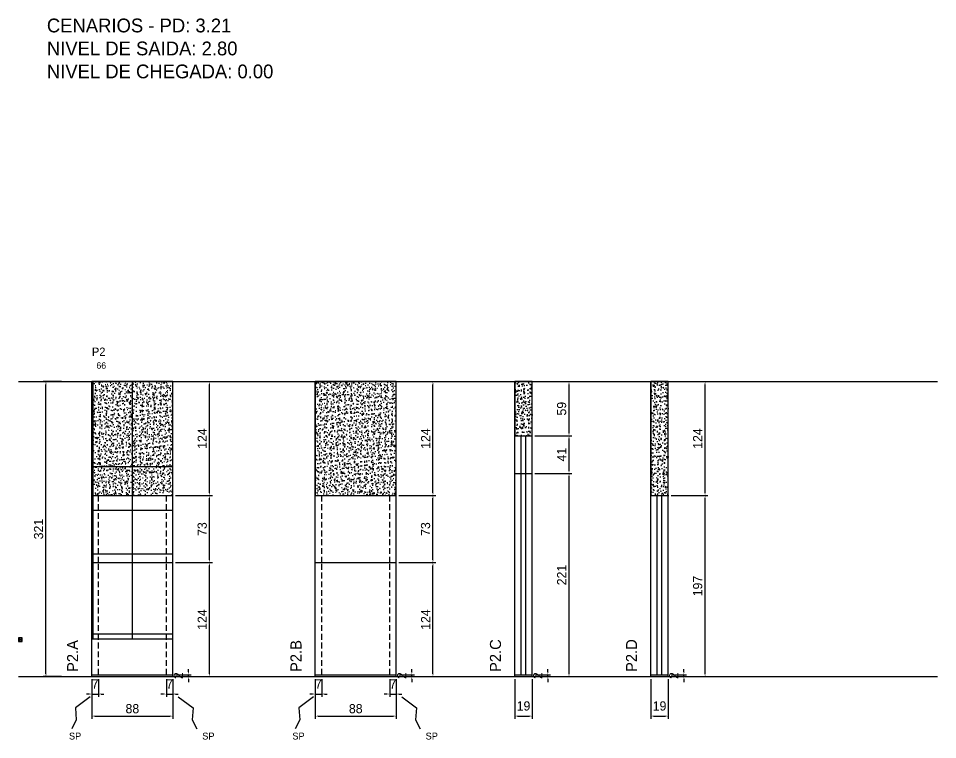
# Model space of a CAD drawing. Header units: centimetres. Extents: x -8500 to 4269, y -490 to 295.
# Drawn here: x -7000 to -6000, y -490 to 295 of the extents above; entities that cross this region are included whole.
import ezdxf

# ---------------------------------------------------------------- set-up
doc = ezdxf.new("R2010")
doc.units = ezdxf.units.CM
doc.linetypes.add('DASHED', pattern=[2, -2])
doc.linetypes.add('HIDDEN', pattern=[9.525, 6.35, -3.175])
for name, color, linetype in [('CHAPA', 140, 'Continuous'), ('COTA', 241, 'Continuous'), ('Madeira', 30, 'Continuous'), ('MEIO_PONT', 160, 'Continuous'), ('NOMENCLATURA', 7, 'Continuous'), ('Nível', 160, 'Continuous'), ('Painéis', 200, 'Continuous'), ('Perfil Metálico', 150, 'Continuous'), ('SARR_2.2x7', 40, 'Continuous'), ('SARRAFO DE PRESSAO', 200, 'Continuous'), ('Sarrafo de Pressão', 42, 'HIDDEN'), ('texto', 7, 'Continuous'), ('TEXTO_GERAL', 7, 'Continuous')]:
    doc.layers.add(name, color=color, linetype=linetype)
doc.dimstyles.new('PAINEL', dxfattribs={"dimtxt": 10, "dimasz": 3, "dimexe": 3, "dimexo": 3, "dimgap": 3, "dimtad": 1, "dimcen": 2.5, "dimclrd": 4, "dimclre": 4, "dimclrt": 240, "dimazin": 3, "dimtfac": 1, "dimtmove": 0, "dimatfit": 3})

# ---------------------------------------------------------------- blocks, each defined once
blk = doc.blocks.new('MULDURA')
at = {"layer": 'Paineis'}
for p, q in [((0, 0), (4, 4)), ((4, 0), (0, 4))]:
    blk.add_line(p, q, dxfattribs=at)
blk.add_lwpolyline([(0, 0), (4, 0), (4, 4), (0, 4)], close=True, dxfattribs=at)

msp = doc.modelspace()

# ---------------------------------------------------------------- hatches: boundary and pattern name
at = {"layer": 'COTA'}
h = msp.add_hatch(dxfattribs=at)
h.set_pattern_fill('AR-CONC', color=256, scale=0.05)
h.paths.add_polyline_path([(-6832, -224), (-6832, -100), (-6920, -100), (-6920, -224)])
h = msp.add_hatch(dxfattribs=at)
h.set_pattern_fill('AR-CONC', color=256, scale=0.05)
h.paths.add_polyline_path([(-6589, -224), (-6589, -100), (-6677, -100), (-6677, -224)])
h = msp.add_hatch(dxfattribs=at)
h.set_pattern_fill('AR-CONC', color=256, scale=0.05)
h.paths.add_polyline_path([(-6441, -159), (-6441, -100), (-6460, -100), (-6460, -159)])
h = msp.add_hatch(dxfattribs=at)
h.set_pattern_fill('AR-CONC', color=256, scale=0.05)
h.paths.add_polyline_path([(-6293, -224), (-6293, -100), (-6312, -100), (-6312, -224)])

# ---------------------------------------------------------------- linework, layer by layer
at = {"layer": 'CHAPA'}
msp.add_lwpolyline([(-6920, -380), (-6918.8, -380), (-6918.8, -100), (-6920, -100)], close=True, dxfattribs=at)
at = {"layer": 'COTA'}
for p, q in [((-6920, -224), (-6920, -100)), ((-6920, -100), (-6832, -100)), ((-6832, -224), (-6832, -100)), ((-6677, -224), (-6677, -100)), ((-6677, -100), (-6589, -100)), ((-6589, -224), (-6589, -100)), ((-6460, -159), (-6460, -100)), ((-6460, -100), (-6441, -100)), ((-6441, -159), (-6441, -100)), ((-6312, -224), (-6312, -100)), ((-6312, -100), (-6293, -100)), ((-6293, -224), (-6293, -100))]:
    msp.add_line(p, q, dxfattribs=at)
for points in [[(-6832, -224), (-6832, -100), (-6920, -100), (-6920, -224)], [(-6589, -224), (-6589, -100), (-6677, -100), (-6677, -224)], [(-6441, -159), (-6441, -100), (-6460, -100), (-6460, -159)], [(-6293, -224), (-6293, -100), (-6312, -100), (-6312, -224)]]:
    msp.add_lwpolyline(points, close=True, dxfattribs=at)
at = {"layer": 'COTA', "color": 4}
for points in [[(-6922, -443), (-6938, -455), (-6937, -468), (-6942, -478)], [(-6826, -443), (-6810, -455), (-6811, -468), (-6806, -478)], [(-6679, -443), (-6695, -455), (-6694, -468), (-6699, -478)], [(-6583, -443), (-6567, -455), (-6568, -468), (-6563, -478)]]:
    msp.add_lwpolyline(points, dxfattribs=at)
at = {"layer": 'Madeira'}
for points in [[(-6920, -192.4), (-6832, -192.4)], [(-6920, -287.6), (-6832, -287.6)]]:
    msp.add_lwpolyline(points, dxfattribs=at)
at = {"layer": 'MEIO_PONT'}
msp.add_lwpolyline([(-6920, -240), (-6832, -240)], dxfattribs=at)
at = {"layer": 'Nível', "linetype": 'DASHED'}
for points in [[(-7000, -100), (-6000, -100)], [(-7000, -421), (-6000, -421)]]:
    msp.add_lwpolyline(points, dxfattribs=at)
at = {"layer": 'Painéis'}
for p, q in [((-6460, -159), (-6441, -159)), ((-6460, -421), (-6460, -159)), ((-6441, -421), (-6441, -159)), ((-6460, -200), (-6441, -200)), ((-6920, -224), (-6832, -224)), ((-6920, -421), (-6920, -224)), ((-6832, -421), (-6832, -224)), ((-6677, -224), (-6589, -224)), ((-6677, -421), (-6677, -224)), ((-6589, -421), (-6589, -224)), ((-6312, -224), (-6293, -224)), ((-6312, -421), (-6312, -224)), ((-6293, -421), (-6293, -224)), ((-6920, -297), (-6832, -297)), ((-6677, -297), (-6589, -297)), ((-6920, -419), (-6832, -419)), ((-6677, -419), (-6589, -419)), ((-6460, -419), (-6441, -419)), ((-6312, -419), (-6293, -419))]:
    msp.add_line(p, q, dxfattribs=at)
msp.add_lwpolyline([(-6920, -380), (-6832, -380), (-6832, -100), (-6920, -100)], close=True, dxfattribs=at)
at = {"layer": 'Perfil Metálico'}
msp.add_line((-6876, -380), (-6876, -100), dxfattribs=at)
at = {"layer": 'SARR_2.2x7'}
for points in [[(-6453, -200), (-6453, -159)], [(-6448, -200), (-6448, -159)], [(-6453, -419), (-6453, -200)], [(-6448, -419), (-6448, -200)], [(-6305, -419), (-6305, -224)], [(-6300, -419), (-6300, -224)]]:
    msp.add_lwpolyline(points, dxfattribs=at)
at = {"layer": 'SARRAFO DE PRESSAO'}
msp.add_lwpolyline([(-6920, -380), (-6832, -380), (-6832, -375), (-6920, -375)], close=True, dxfattribs=at)
at = {"layer": 'Sarrafo de Pressão', "linetype": 'HIDDEN'}
for points in [[(-6913, -297), (-6913, -224)], [(-6839, -297), (-6839, -224)], [(-6670, -297), (-6670, -224)], [(-6596, -297), (-6596, -224)], [(-6913, -419), (-6913, -297)], [(-6839, -419), (-6839, -297)], [(-6670, -419), (-6670, -297)], [(-6596, -419), (-6596, -297)]]:
    msp.add_lwpolyline(points, dxfattribs=at)

# ---------------------------------------------------------------- block references
at = {"layer": 'COTA'}
msp.add_blockref('MULDURA', (-7000, -383), dxfattribs=at)

# ---------------------------------------------------------------- texts
at = {"layer": 'NOMENCLATURA'}
for s, p in [('CENARIOS - PD: 3.21', (-6969, 280)), ('NIVEL DE SAIDA: 2.80', (-6969, 255)), ('NIVEL DE CHEGADA: 0.00', (-6969, 230))]:
    msp.add_text(s, height=15, dxfattribs=at).set_placement(p)
for s, p in [('P2.A', (-6935, -416)), ('P2.B', (-6692, -416)), ('P2.C', (-6475, -416)), ('P2.D', (-6327, -416))]:
    msp.add_text(s, height=12, rotation=90, dxfattribs=at).set_placement(p)
at = {"layer": 'texto'}
msp.add_text('66', height=7, dxfattribs=at).set_placement((-6915, -86))
at = {"layer": 'texto', "color": 4, "char_height": 7.5, "attachment_point": 1}
for insert in [(-6945, -482), (-6800, -482), (-6702, -482), (-6557, -482)]:
    msp.add_mtext('SP', dxfattribs=dict(at, insert=insert))
at = {"layer": 'TEXTO_GERAL'}
msp.add_text('P2', height=9, dxfattribs=at).set_placement((-6920, -72))

# ---------------------------------------------------------------- dimensions: what is measured, and where the dimension line sits
at = {"layer": 'COTA'}
msp.add_linear_dim(base=(-6970, -421), p1=(-6950, -421), p2=(-6950, -100), angle=90, dimstyle='PAINEL', dxfattribs=at).render()
at = {"layer": 'COTA', "color": 4}
for base, p1, p2 in [((-6792, -224), (-6832, -224), (-6832, -100)), ((-6549, -224), (-6589, -224), (-6589, -100)), ((-6401, -159), (-6441, -159), (-6441, -100)), ((-6253, -224), (-6293, -224), (-6293, -100)), ((-6401, -200), (-6441, -200), (-6441, -159)), ((-6401, -421), (-6441, -421), (-6441, -200)), ((-6792, -297), (-6832, -297), (-6832, -224)), ((-6549, -297), (-6589, -297), (-6589, -224)), ((-6253, -421), (-6293, -421), (-6293, -224)), ((-6792, -421), (-6832, -421), (-6832, -297)), ((-6549, -421), (-6589, -421), (-6589, -297)), ((-6815, -421), (-6832, -421), (-6832, -419)), ((-6572, -421), (-6589, -421), (-6589, -419)), ((-6424, -421), (-6441, -421), (-6441, -419)), ((-6276, -421), (-6293, -421), (-6293, -419))]:
    msp.add_linear_dim(base=base, p1=p1, p2=p2, angle=90, dimstyle='PAINEL', dxfattribs=at).render()
for base, p1, p2 in [((-6920, -440), (-6920, -421), (-6913, -421)), ((-6920, -464), (-6920, -421), (-6832, -421)), ((-6839, -440), (-6839, -421), (-6832, -421)), ((-6677, -440), (-6677, -421), (-6670, -421)), ((-6677, -464), (-6677, -421), (-6589, -421)), ((-6596, -440), (-6596, -421), (-6589, -421)), ((-6460, -464), (-6460, -421), (-6441, -421)), ((-6312, -464), (-6312, -421), (-6293, -421))]:
    msp.add_linear_dim(base=base, p1=p1, p2=p2, dimstyle='PAINEL', dxfattribs=at).render()

doc.saveas('drawing.dxf')
